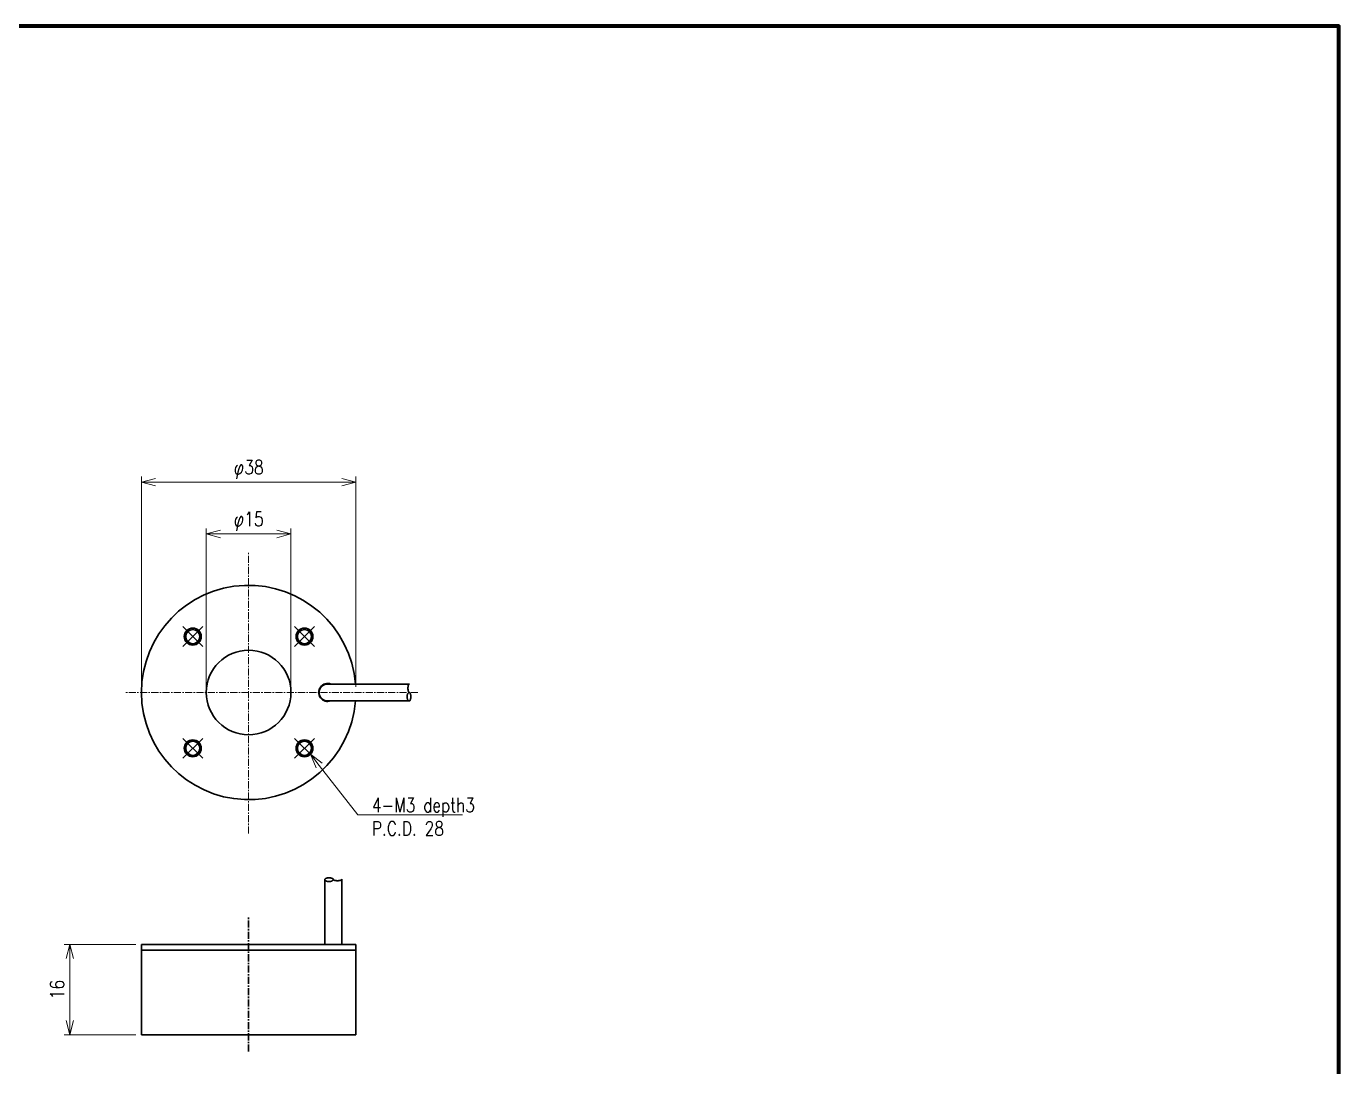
# Model space of a CAD drawing. Header units: millimetres. Extents: x 4 to 387, y 0 to 281.
# Drawn here: x 154.4 to 387, y 96.6 to 281 of the extents above; entities that cross this region are included whole.
import ezdxf
from ezdxf import colors
from ezdxf.entities.mleader import LeaderData, LeaderLine
from ezdxf.math import Vec2, Vec3

# ---------------------------------------------------------------- set-up
doc = ezdxf.new("R2010")
doc.units = ezdxf.units.MM
doc.linetypes.add('C6CONTINUOUS', pattern=[0])
doc.linetypes.add('CENTER', pattern=[2, 1.25, -0.25, 0.25, -0.25])
doc.layers.get('0').update_dxf_attribs({"lineweight": 30})
doc.layers.get('Defpoints').update_dxf_attribs({"lineweight": 9})
for name, color, linetype, lineweight in [('2KD_寸法１', 7, 'Continuous', 15), ('2KD_寸法１ @ 1', 7, 'Continuous', 15), ('AUX', 7, 'Continuous', 40)]:
    doc.layers.add(name, color=color, linetype=linetype, lineweight=lineweight)
doc.styles.get("Standard").update_dxf_attribs({"font": 'simplex.shx', "width": 0.8, "bigfont": 'extfont.shx'})
doc.dimstyles.new('KD-STD', dxfattribs={"dimscale": 0, "dimtxt": 2.5, "dimasz": 2.5, "dimexe": 1, "dimexo": 1, "dimgap": 1, "dimtad": 1, "dimdsep": 46, "dimtxsty": 'Standard', "dimblk": 'OPEN30', "dimcen": 0, "dimadec": 0, "dimazin": 0, "dimtfac": 1, "dimtmove": 0, "dimatfit": 3, "dimldrblk": 'OPEN30', "dimfxl": 1, "dimtfill": 1, "dimtolj": 1, "dimtzin": 0, "dimlwd": 15, "dimlwe": 15, "dimarcsym": 0})

# ---------------------------------------------------------------- blocks, each defined once
blk = doc.blocks.new('_Open30')
at = {"lineweight": -2}
for p, q in [((-1, 0.26794919), (0, 0)), ((0, 0), (-1, -0.26794919)), ((0, 0), (-1, 0))]:
    blk.add_line(p, q, dxfattribs=at)
blk = doc.blocks.new('A$C730A27CC')
at = {"color": 7, "linetype": 'C6CONTINUOUS'}
for p, q in [((11.55000000000291, 2.999999999999488), (0, 2.999999999999488)), ((0, 0), (0, 3)), ((11.55000000000291, -5.116e-13), (0, -5.116e-13))]:
    blk.add_line(p, q, dxfattribs=at)
for points in [[(11.55000000000291, 2.999999999999488), (11.51509999999689, 2.997200012206517), (11.48049999999784, 2.988600015639746), (11.44649999999819, 2.97449994087168), (11.41320000000269, 2.954800009726966), (11.38100000000122, 2.92970001697489), (11.34999999999854, 2.899500012397254), (11.3205999999991, 2.864400029181922), (11.29290000000037, 2.824499964713538), (11.26720000000204, 2.780300021171056), (11.24360000000161, 2.7321000099177), (11.22230000000126, 2.680099964141334), (11.20360000000073, 2.624999999999488), (11.1875, 2.566900014876805), (11.17409999999654, 2.506500005721534), (11.16359999999986, 2.444100022315465), (11.15610000000015, 2.380300045012916), (11.15149999999994, 2.31540000438639), (11.15000000000145, 2.249999999999488), (11.15149999999994, 2.184599995612584), (11.15610000000015, 2.119699954986058), (11.16359999999986, 2.055899977683508), (11.17409999999654, 1.99349999427744), (11.1875, 1.933099985122168), (11.20360000000073, 1.874999999999488), (11.22230000000126, 1.81990003585764), (11.24360000000161, 1.767899990081274), (11.26720000000204, 1.719699978827918), (11.29290000000037, 1.675500035285438), (11.3205999999991, 1.635599970817053), (11.34999999999854, 1.60049998760172), (11.38100000000122, 1.570299983024083), (11.41320000000269, 1.545199990272009), (11.44649999999819, 1.525500059127294), (11.48049999999784, 1.511399984359228), (11.51509999999689, 1.502799987792456), (11.55000000000291, 1.499999999999486)], [(11.55000000000291, 1.499999999999486), (11.59339999999792, 1.511399984359228), (11.63549999999668, 1.545300006865943), (11.67500000000291, 1.60049998760172), (11.71070000000327, 1.675500035285438), (11.74149999999645, 1.767899990081274), (11.7664999999979, 1.874999999999488), (11.78489999999874, 1.99349999427744), (11.79619999999704, 2.119799971579992), (11.80000000000291, 2.249999999999488), (11.79619999999704, 2.380300045012916), (11.78489999999874, 2.506500005721534), (11.7664999999979, 2.624999999999488), (11.74149999999645, 2.7321000099177), (11.71070000000327, 2.824599981307471), (11.67500000000291, 2.899500012397254), (11.63549999999668, 2.954800009726966), (11.59339999999792, 2.988600015639746), (11.55000000000291, 2.999999999999488)], [(11.55000000000291, 1.499999999999486), (11.50660000000061, 1.488600015639745), (11.46450000000186, 1.454800009726965), (11.42500000000291, 1.399500012397254), (11.38930000000254, 1.324599981307469), (11.35850000000209, 1.232100009917699), (11.33350000000064, 1.124999999999487), (11.3150999999998, 1.006500005721534), (11.3038000000015, 0.8803000450129161), (11.3000000000029, 0.7499999999994884), (11.3038000000015, 0.6197999715799938), (11.3150999999998, 0.4934999942774425), (11.33350000000064, 0.3749999999994884), (11.35850000000209, 0.2678999900812755), (11.38930000000254, 0.1755000352854381), (11.42500000000291, 0.1004999876017223), (11.46450000000186, 0.0453000068659435), (11.50660000000061, 0.0113999843592296), (11.55000000000291, -5.116e-13)]]:
    blk.add_lwpolyline(points, dxfattribs=at)
blk = doc.blocks.new('A$C6F3D1AB4')
for p, q in [((0, 16.00000000000011), (0, 0)), ((0, 16.00000000000011), (0.5, 16.00000000000011)), ((0, 15.00000000000011), (38, 15.00000000000011)), ((0.5, 16.00000000000011), (32.50000000000003, 16.00000000000011)), ((1, 16.00000000000011), (11, 16.00000000000011)), ((1, 16.00000000000011), (1, 16.00000000000011)), ((11, 16.00000000000011), (27.00000000000003, 16.00000000000011)), ((35.50000000000004, 16.00000000000011), (38.00000000000009, 16.00000000000011)), ((37.50000000000009, 16.00000000000011), (38.00000000000009, 16.00000000000011)), ((38.00000000000009, 16.00000000000011), (38.00000000000009, 0)), ((0, 0), (3, 0)), ((35.00000000000003, 0), (3, 0)), ((38.00000000000004, 0), (35.00000000000003, 0))]:
    blk.add_line(p, q)
at = {"rotation": 90}
blk.add_blockref('A$C730A27CC', (35.50000000000004, 16.00000000000011), dxfattribs=at)
blk = doc.blocks.new('*D36')
at = {"layer": '2KD_寸法１', "color": 0, "lineweight": 15}
for p, q in [((186.2792137595425, 163.9008670470729), (186.2792137595425, 191.9922084042147)), ((188.7792137595425, 190.9922084042147), (198.7792137595425, 190.9922084042147)), ((201.2792137595425, 163.9008670470729), (201.2792137595425, 191.9922084042147))]:
    blk.add_line(p, q, dxfattribs=at)
at = {"layer": 'Defpoints', "color": 0}
for p in [(201.2792137595425, 190.9922084042147), (186.2792137595425, 162.9008670470728), (201.2792137595425, 162.9008670470728)]:
    blk.add_point(p, dxfattribs=at)
at = {"layer": '2KD_寸法１', "color": 0, "lineweight": 15, "xscale": 2.5, "yscale": 2.5, "zscale": 2.5, "rotation": 180}
blk.add_blockref('_Open30', (186.2792137595425, 190.9922084042147), dxfattribs=at)
at = {"layer": '2KD_寸法１', "color": 0, "lineweight": 15, "xscale": 2.5, "yscale": 2.5, "zscale": 2.5}
blk.add_blockref('_Open30', (201.2792137595425, 190.9922084042147), dxfattribs=at)
at = {"layer": '2KD_寸法１', "color": 0, "insert": (193.7792137595425, 193.2422084042147), "char_height": 2.5, "attachment_point": 5, "bg_fill": 3, "box_fill_scale": 1.1, "bg_fill_color": 9, "bg_fill_true_color": 13158600, "bg_fill_transparency": 4391114}
blk.add_mtext('\\A1;φ15', dxfattribs=at)
blk = doc.blocks.new('*D37')
at = {"layer": '2KD_寸法１', "color": 0, "lineweight": 15}
for p, q in [((174.7792137595425, 163.9008670470729), (174.7792137595425, 201.1833140634748)), ((177.2792137595425, 200.1833140634748), (210.2792137595425, 200.1833140634748)), ((212.7792137595425, 163.9008670470729), (212.7792137595425, 201.1833140634748))]:
    blk.add_line(p, q, dxfattribs=at)
at = {"layer": 'Defpoints', "color": 0}
for p in [(212.7792137595425, 200.1833140634748), (174.7792137595425, 162.9008670470728), (212.7792137595425, 162.9008670470728)]:
    blk.add_point(p, dxfattribs=at)
at = {"layer": '2KD_寸法１', "color": 0, "lineweight": 15, "xscale": 2.5, "yscale": 2.5, "zscale": 2.5, "rotation": 180}
blk.add_blockref('_Open30', (174.7792137595425, 200.1833140634748), dxfattribs=at)
at = {"layer": '2KD_寸法１', "color": 0, "lineweight": 15, "xscale": 2.5, "yscale": 2.5, "zscale": 2.5}
blk.add_blockref('_Open30', (212.7792137595425, 200.1833140634748), dxfattribs=at)
at = {"layer": '2KD_寸法１', "color": 0, "insert": (193.7792137595425, 202.4333140634748), "char_height": 2.5, "attachment_point": 5, "bg_fill": 3, "box_fill_scale": 1.1, "bg_fill_color": 9, "bg_fill_true_color": 13158600, "bg_fill_transparency": 4391050}
blk.add_mtext('\\A1;φ38', dxfattribs=at)
blk = doc.blocks.new('*D38')
at = {"layer": '2KD_寸法１', "color": 0, "lineweight": 15}
for p, q in [((173.7792137595425, 118.2325497051575), (161.0829163622705, 118.2325497051575)), ((162.0829163622705, 115.7325497051575), (162.0829163622705, 104.7325497051574)), ((173.7792137595425, 102.2325497051574), (161.0829163622705, 102.2325497051574))]:
    blk.add_line(p, q, dxfattribs=at)
at = {"layer": 'Defpoints', "color": 0}
for p in [(174.7792137595425, 118.2325497051575), (162.0829163622705, 102.2325497051574), (174.7792137595425, 102.2325497051574)]:
    blk.add_point(p, dxfattribs=at)
at = {"layer": '2KD_寸法１', "color": 0, "lineweight": 15, "xscale": 2.5, "yscale": 2.5, "zscale": 2.5}
for p, rotation in [((162.0829163622705, 118.2325497051575), 90), ((162.0829163622705, 102.2325497051574), 270)]:
    blk.add_blockref('_Open30', p, dxfattribs=dict(at, rotation=rotation))
at = {"layer": '2KD_寸法１', "color": 0, "insert": (159.8329163622705, 110.2325497051575), "char_height": 2.5, "attachment_point": 5, "rotation": 90, "bg_fill": 3, "box_fill_scale": 1.1, "bg_fill_color": 9, "bg_fill_true_color": 13158600, "bg_fill_transparency": 4391310}
blk.add_mtext('\\A1;16', dxfattribs=at)
blk = doc.blocks.new('A$C09BD6D1D')
at = {"ltscale": 0.1}
for p, q in [((-11.66726188957796, 8.131727983645304), (-8.131727983645304, 11.6672618895781)), ((-11.66726188957796, 11.66726188957798), (-8.131727983645163, 8.131727983645304)), ((8.131727983645419, 11.6672618895779), (11.6672618895781, 8.131727983645192)), ((11.6672618895781, 11.6672618895779), (8.131727983645419, 8.131727983645192)), ((-8.131727983645304, -11.66726188957801), (-11.66726188957796, -8.131727983645304)), ((-11.66726188957796, -11.66726188957801), (-8.131727983645304, -8.131727983645304)), ((11.6672618895781, -8.131727983645419), (8.131727983645332, -11.6672618895781)), ((11.6672618895781, -11.6672618895781), (8.131727983645332, -8.131727983645419))]:
    blk.add_line(p, q, dxfattribs=at)
at = {"color": 7, "linetype": 'C6CONTINUOUS'}
for p, q in [((28.54069692487442, 1.5), (14, 1.500000000000085)), ((28.24069692487871, 0.75), (28.24449692487721, 0.8802000284194946)), ((28.24449692487721, 0.619699954986487), (28.24069692487871, 0.75)), ((28.24449692487721, 0.8802000284194946), (28.25579692487551, 1.006500005721902)), ((28.25579692487551, 0.4934999942777837), (28.24449692487721, 0.619699954986487)), ((28.25579692487551, 1.006500005721902), (28.27419692487652, 1.125000000000085)), ((28.27419692487652, 0.375), (28.25579692487551, 0.4934999942777837)), ((28.27419692487652, 1.125000000000085), (28.29919692487789, 1.232100009918184)), ((28.29919692487789, 0.2678999900816734), (28.27419692487652, 0.375)), ((28.29919692487789, 1.232100009918184), (28.32999692487843, 1.324499964713879)), ((28.32999692487843, 0.1754000186919882), (28.29919692487789, 0.2678999900816734)), ((28.32999692487843, 1.324499964713879), (28.3656969248787, 1.399500012397679)), ((28.3656969248787, 0.1004999876020918), (28.32999692487843, 0.1754000186919882)), ((28.3656969248787, 1.399500012397679), (28.40519692487772, 1.454699993133401)), ((28.40519692487772, 0.0451999902726072), (28.3656969248787, 0.1004999876020918)), ((28.40519692487772, 1.454699993133401), (28.44729692487641, 1.488600015640171)), ((28.44729692487641, 0.0113999843595707), (28.40519692487772, 0.0451999902726072)), ((28.44729692487641, 1.488600015640171), (28.49069692487871, 1.5)), ((28.49069692487871, 0), (28.44729692487641, 0.0113999843595707)), ((28.45579692487272, -0.0027999877929972), (28.49069692487871, 0)), ((28.49069692487871, 0), (28.5340969248737, -0.0113999843599118)), ((28.54069692487442, -1.499999999999914), (14, -1.500000000000198)), ((28.09069692487734, -0.75), (28.09219692487568, -0.6845999956130129)), ((28.09219692487568, -0.8154000043868164), (28.09069692487734, -0.75)), ((28.09219692487568, -0.6845999956130129), (28.096796924876, -0.6196999549866861)), ((28.096796924876, -0.8803000450133993), (28.09219692487568, -0.8154000043868164)), ((28.096796924876, -0.6196999549866861), (28.1042969248757, -0.5558999776839926)), ((28.1042969248757, -0.9441000223158935), (28.096796924876, -0.8803000450133993)), ((28.1042969248757, -0.5558999776839926), (28.11479692487242, -0.4934999942779257)), ((28.11479692487242, -1.006500005722102), (28.1042969248757, -0.9441000223158935)), ((28.11479692487242, -0.4934999942779257), (28.12819692487585, -0.4330999851228228)), ((28.12819692487585, -1.066900014877319), (28.11479692487242, -1.006500005722102)), ((28.12819692487585, -0.4330999851228228), (28.14429692487653, -0.3749999999999147)), ((28.14429692487653, -1.125), (28.12819692487585, -1.066900014877319)), ((28.14429692487653, -0.3749999999999147), (28.16299692487709, -0.3199000358583248)), ((28.16299692487709, -1.180099964141902), (28.14429692487653, -1.125)), ((28.16299692487709, -0.3199000358583248), (28.1842969248774, -0.2678999900818155)), ((28.1842969248774, -1.232100009918325), (28.16299692487709, -1.180099964141902)), ((28.1842969248774, -0.2678999900818155), (28.2078969248779, -0.2196999788284017)), ((28.2078969248779, -1.280300021171682), (28.1842969248774, -1.232100009918325)), ((28.2078969248779, -0.2196999788284017), (28.2335969248762, -0.1755000352859213)), ((28.2335969248762, -1.324499964714192), (28.2078969248779, -1.280300021171682)), ((28.2335969248762, -0.1755000352859213), (28.26129692487493, -0.1355999708176796)), ((28.26129692487493, -1.364400029182405), (28.2335969248762, -1.324499964714192)), ((28.26129692487493, -0.1355999708176796), (28.29069692487442, -0.1004999876023191)), ((28.29069692487442, -1.399500012397908), (28.26129692487493, -1.364400029182405)), ((28.29069692487442, -0.1004999876023191), (28.32169692487702, -0.0702999830245119)), ((28.32169692487702, -1.4297000169754), (28.29069692487442, -1.399500012397908)), ((28.32169692487702, -0.0702999830245119), (28.35389692487851, -0.0451999902724936)), ((28.35389692487851, -1.45480000972739), (28.32169692487702, -1.4297000169754)), ((28.35389692487851, -0.0451999902724936), (28.38719692487402, -0.0255000591278076)), ((28.38719692487402, -1.474499940872418), (28.35389692487851, -1.45480000972739)), ((28.38719692487402, -0.0255000591278076), (28.4211969248737, -0.0113999843599118)), ((28.4211969248737, -1.488600015640428), (28.38719692487402, -1.474499940872418)), ((28.4211969248737, -0.0113999843599118), (28.45579692487272, -0.0027999877929972)), ((28.45579692487272, -1.497200012207), (28.4211969248737, -1.488600015640428)), ((28.49069692487871, -1.499999999999914), (28.45579692487272, -1.497200012207)), ((28.5340969248737, -1.488600015640428), (28.49069692487871, -1.499999999999914)), ((28.5340969248737, -0.0113999843599118), (28.57619692487253, -0.0453000068665972)), ((28.57619692487253, -1.45480000972739), (28.5340969248737, -1.488600015640428)), ((28.57619692487253, -0.0453000068665972), (28.61569692487871, -0.1004999876023191)), ((28.61569692487871, -1.399500012397908), (28.57619692487253, -1.45480000972739)), ((28.61569692487871, -0.1004999876023191), (28.65139692487901, -0.1755000352859213)), ((28.65139692487901, -1.32459998130801), (28.61569692487871, -1.399500012397908)), ((28.65139692487901, -0.1755000352859213), (28.68219692487233, -0.2678999900818155)), ((28.68219692487233, -1.232100009918325), (28.65139692487901, -1.32459998130801)), ((28.68219692487233, -0.2678999900818155), (28.7071969248737, -0.3749999999999147)), ((28.7071969248737, -1.125), (28.68219692487233, -1.232100009918325)), ((28.7071969248737, -0.3749999999999147), (28.72559692487462, -0.4934999942779257)), ((28.72559692487462, -1.006500005722102), (28.7071969248737, -1.125)), ((28.72559692487462, -0.4934999942779257), (28.73689692487301, -0.6197999715805054)), ((28.73689692487301, -0.8803000450133993), (28.72559692487462, -1.006500005722102)), ((28.73689692487301, -0.6197999715805054), (28.74069692487871, -0.75)), ((28.74069692487871, -0.75), (28.73689692487301, -0.8803000450133993))]:
    blk.add_line(p, q, dxfattribs=at)
for centre, radius in [((-9.899494936611571, 9.899494936611683), 1.5), ((-9.899494936611571, 9.899494936611683), 1.25), ((9.89949493661183, 9.899494936611488), 1.5), ((9.89949493661183, 9.899494936611488), 1.25), ((0, 0), 7.5), ((-9.89949493661166, -9.899494936611683), 1.5), ((-9.89949493661166, -9.899494936611683), 1.25), ((9.899494936611717, -9.899494936611683), 1.5), ((9.899494936611717, -9.899494936611683), 1.25)]:
    blk.add_circle(centre, radius)
for centre, radius, start, end in [((0, 0), 19, 4.528063013807844, 355.4719369861889), ((14, 0), 1.6, 69.63586519370108, 290.3641348063061), ((14, 0), 1.500000000000198, 90, 270)]:
    blk.add_arc(centre, radius, start, end)

msp = doc.modelspace()

# ---------------------------------------------------------------- linework, layer by layer
at = {"color": 2, "linetype": 'CENTER'}
msp.add_line((193.7792137595425, 99.2325497051575), (193.7792137595425, 123.0325497051575), dxfattribs=at)
at = {"layer": '2KD_寸法１', "color": 2, "linetype": 'CENTER'}
for p, q in [((193.7792137595425, 137.9008670470728), (193.7792137595425, 187.9008670470727)), ((223.7792137595425, 162.9008670470728), (171.7792137595425, 162.9008670470728))]:
    msp.add_line(p, q, dxfattribs=at)
at = {"layer": 'AUX', "lineweight": 70}
msp.add_lwpolyline([(3.999999758280865, 4.000000249163575), (386.9999997582809, 4.000000249163575), (386.9999997582809, 281.0000002491635), (3.999999758280865, 281.0000002491635)], close=True, dxfattribs=at)

# ---------------------------------------------------------------- block references
msp.add_blockref('A$C6F3D1AB4', (174.7792137595425, 102.2325497051574))

# ---------------------------------------------------------------- leaders
at = {"layer": '2KD_寸法１ @ 1'}
ml = msp.add_multileader_mtext('Standard', dxfattribs=at)
ml.set_content('4-M3 depth3\\PP.C.D. 28', color=256)
ml.set_leader_properties(lineweight=15)
ml.set_arrow_properties(name='OPEN30')
ml.build(insert=Vec2(0, 0))
ml.multileader.update_dxf_attribs({"text_left_attachment_type": 6, "text_right_attachment_type": 6, "dogleg_length": 1.5, "arrow_head_size": 2.5})
ctx = ml.context
ctx.base_point, ctx.char_height, ctx.arrow_head_size, ctx.landing_gap_size, ctx.plane_origin = Vec3(214.6254385417365, 141.19382540746), 2.5, 2.5, 1, Vec3(263.1759534629981, 127.8540969056981)
ctx.left_attachment, ctx.right_attachment = 6, 6
notes = []
notes.append((ctx, [(0, (1, 1, 0), (213.1254385417364, 141.19382540746), (1, 0), 1.5, [(0, [(204.7393688679341, 151.9407119386811)], 0, [])])]))
ctx.mtext.insert, ctx.mtext.flow_direction = Vec3(215.6254385417365, 144.19382540746), 5
for ctx, leaders in notes:
    for number, flags, end, landing, length, lines in leaders:
        leader = LeaderData()
        leader.index, (leader.has_last_leader_line, leader.has_dogleg_vector, leader.attachment_direction) = number, flags
        leader.last_leader_point, leader.dogleg_vector, leader.dogleg_length = Vec3(end), Vec3(landing), length
        for number, points, colour, breaks in lines:
            line = LeaderLine()
            line.index, line.vertices, line.color, line.breaks = number, Vec3.list(points), colors.encode_raw_color(colour), breaks
            leader.lines.append(line)
        ctx.leaders.append(leader)

# ---------------------------------------------------------------- next in the draw order: dimensions: what is measured, and where the dimension line sits
dim = msp.add_linear_dim(base=(201.2792137595425, 190.9922084042147), p1=(186.2792137595425, 162.9008670470728), p2=(201.2792137595425, 162.9008670470728), text='φ<>', dimstyle='KD-STD', override={"dimscale": 1, "dimtix": 0, "dimtofl": 1, "dimtmove": 0, "dimatfit": 3, "dimtfillclr": 256}, dxfattribs=at)
dim.commit()
dim.dimension.update_dxf_attribs({"geometry": '*D36', "text_midpoint": (193.7792137595425, 193.2422084042147)})
dim = msp.add_linear_dim(base=(162.0829163622705, 102.2325497051574), p1=(174.7792137595425, 118.2325497051575), p2=(174.7792137595425, 102.2325497051574), angle=90, dimstyle='KD-STD', override={"dimscale": 1, "dimtix": 0, "dimtofl": 1, "dimtmove": 0, "dimatfit": 3}, dxfattribs=at)
dim.commit()
dim.dimension.update_dxf_attribs({"geometry": '*D38', "text_midpoint": (159.8329163622705, 110.2325497051575)})

# ---------------------------------------------------------------- next in the draw order: dimensions: what is measured, and where the dimension line sits
dim = msp.add_linear_dim(base=(212.7792137595425, 200.1833140634748), p1=(174.7792137595425, 162.9008670470728), p2=(212.7792137595425, 162.9008670470728), text='φ<>', dimstyle='KD-STD', override={"dimscale": 1, "dimtix": 0, "dimtofl": 1, "dimtmove": 0, "dimatfit": 3, "dimtfillclr": 256}, dxfattribs=at)
dim.commit()
dim.dimension.update_dxf_attribs({"geometry": '*D37', "text_midpoint": (193.7792137595425, 202.4333140634748)})

# ---------------------------------------------------------------- next in the draw order: block references
msp.add_blockref('A$C09BD6D1D', (193.7792137595425, 162.9008670470728))

doc.saveas('drawing.dxf')
